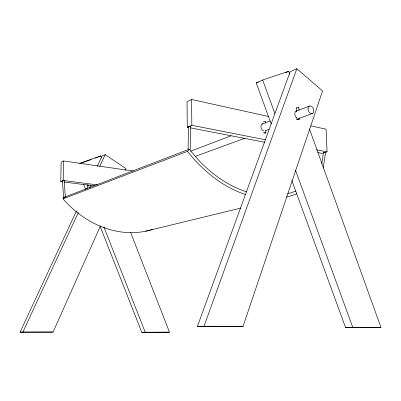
<?xml version="1.0" encoding="UTF-8"?>
<svg xmlns="http://www.w3.org/2000/svg" width="401" height="401" viewBox="0 0 401 401"><rect width="100%" height="100%" fill="white"/><g stroke="black" fill="none" stroke-linecap="round" stroke-linejoin="round"><path stroke-width="0.6" d="M188.104 149.232L188.485 126.285L189.452 126.18L190.615 126.3L190.229 149.252L188.104 149.232L190.229 149.252M62.636 181.843L60.777 181.608L61.152 162.179L63.694 160.956L133.142 171.032M60.777 181.608L63.328 180.51L63.694 160.956M321.782 163.493L323.482 152.495M323.176 168.039L325.542 152.756L323.622 152.41M64.731 197.312L63.533 197.262L62.431 180.575L63.022 180.38L64.22 180.45L65.328 197.132M63.533 197.262L65.278 197.102M243.056 326.304L322.559 90.932L296.845 68.716L290.169 71.714L197.447 326.284L243.056 326.304L197.447 326.284M204.094 326.063L296.845 68.716M76.456 210.986L20.05 332.173L53.067 332.083L100.516 225.793M125.262 170.365L126.029 168.651L105.187 154.641L102.024 156.059L97.278 166.255M20.05 332.173L22.882 332.078L78.365 212.465M89.674 188.089L90.987 185.252M99.664 166.545L105.187 154.641M86.736 188.901L88.581 184.941M325.542 152.756L325.026 152.866M152.721 229.357A98.23 81.157 64.3 0 1 62.977 198.866L187.508 151.357L189.167 149.242L199.984 161.638A125.057 89.167 67.7 0 0 246.635 191.873M62.977 198.866L64.431 197.197L189.167 149.242M268.62 116.511L191.568 99.488L187.036 101.669L187.277 127.267L188.505 127.503M271.236 124.054L256.214 82.917L262.655 79.984L288.68 71.308L289.738 74.25M98.205 157.037L100.796 155.869L101.478 157.618M285.417 72.776L288.68 71.308M187.277 127.267L191.838 125.307L265.587 139.799M190.665 151.172L231.011 135.864M261.998 124.104L270.184 120.997M295.913 111.232L309.361 106.13M195.643 156.245L244.956 138.205M265.502 130.686L269.026 129.398M298.966 118.445L312.464 113.503M79.588 163.402L100.796 155.869M81.268 163.107L91.238 159.563M95.343 158.104L97.689 157.272M256.214 82.917L258.575 82.13M323.682 152.871L321.998 153.372L317.712 152.54M324.8 152.54L327.041 151.874L326.098 129.212L310.81 125.834M145.733 231.192L240.956 208.054M100.06 226.189L141.779 332.279L169.468 332.198L130.485 232.104M291.838 180.465L345.487 327.366L380.95 327.356L309.467 128.992M169.468 332.198L141.779 332.279M380.95 327.356L345.487 327.366M22.882 332.078L53.067 332.083M189.102 126.385L188.485 126.285M63.879 182.004L94.27 185.869M63.328 180.51L97.398 184.891M62.746 180.666L62.431 180.575M190.34 127.859L265.051 142.335M316.595 149.819L327.041 151.874M323.782 152.676L323.517 152.55M87.223 184.54L87.904 186.285M103.889 226.976L145.212 332.193M83.553 184.219L85.619 189.462M262.655 79.984L274.875 113.538M295.452 170.039L352.69 327.191M298.855 107.774L298.94 110.2M299.221 118.079L299.266 119.292M296.474 107.929L296.6 111.568M296.815 117.623L296.875 119.443M265.572 121.839L265.607 123.052M265.808 130.315L265.873 132.736M191.568 99.488L191.838 125.307M295.843 191.001A125.057 89.167 67.7 0 1 287.642 193.723M296.755 193.763A128.079 91.348 67.7 0 1 286.404 197.056M245.783 194.62A128.079 91.348 67.7 0 1 187.508 151.357M263.642 132.866A1.118 0.316 -2.5 0 1 264.971 132.485A1.118 0.316 -2.5 0 1 265.763 132.896A1.118 0.316 -2.5 0 1 264.023 133.067M263.347 121.979A1.118 0.331 -2.7 0 1 264.81 121.583A1.118 0.331 -2.7 0 1 265.302 122.089M296.65 108.105A1.193 0.371 -3.7 0 1 296.961 107.598A1.193 0.371 -3.7 0 1 298.56 107.558A1.193 0.371 -3.7 0 1 298.529 108.059M263.843 130.972A3.709 2.692 71.2 0 1 260.961 127.282A3.709 2.692 71.2 0 1 262.926 123.799M296.625 117.859A3.93 2.732 71.5 0 1 294.835 113.894A3.93 2.732 71.5 0 1 296.615 110.947M299.477 118.18A3.93 2.732 71.5 0 1 298.83 118.48M297.246 119.663A1.198 0.351 -3.5 0 0 299.231 119.383A1.198 0.351 -3.5 0 0 297.737 119.047A1.198 0.351 -3.5 0 0 297.246 119.663M308.073 108.14A4.015 2.747 71.6 0 0 311.783 113.714A4.015 2.747 71.6 0 0 312.86 107.608A4.015 2.747 71.6 0 0 308.073 108.14"/></g></svg>
